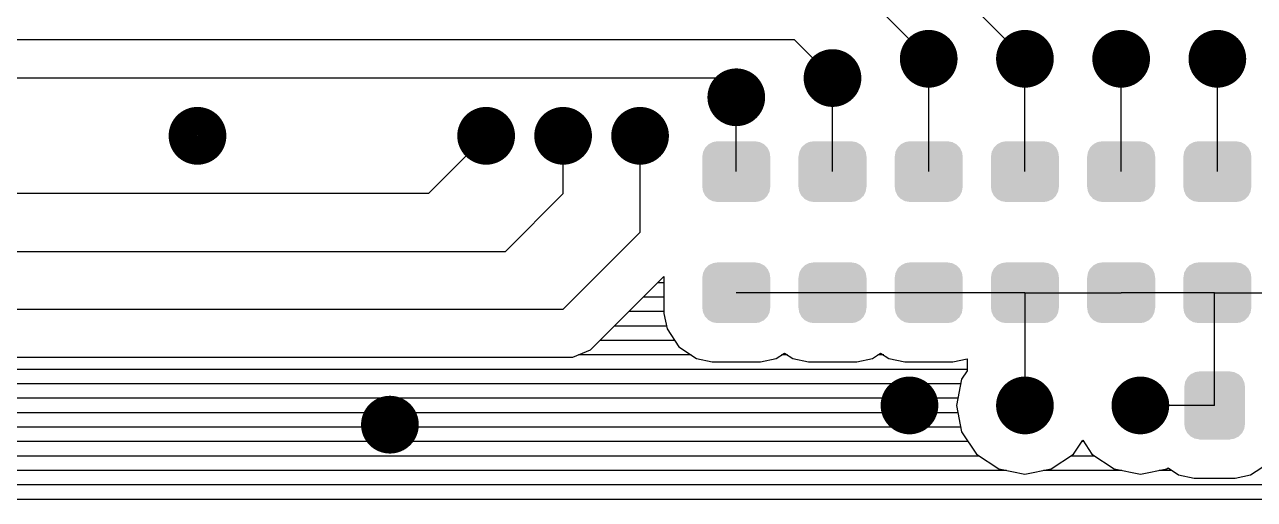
# Model space of a CAD drawing. Extents: x 295 to 953, y 10 to 290.
# Drawn here: x 762.16 to 799.5, y 193.16 to 207.56 of the extents above; entities that cross this region are included whole.
import ezdxf

# ---------------------------------------------------------------- set-up
doc = ezdxf.new("R2010")
doc.units = 0
doc.header["$LTSCALE"] = 5
doc.header["$MEASUREMENT"] = 0
doc.layers.get('0').update_dxf_attribs({"linetype": 'CONTINUOUS', "lineweight": 25})
doc.layers.add('DV-PEI-A6_BOT', color=7, linetype='CONTINUOUS')

msp = doc.modelspace()

# ---------------------------------------------------------------- linework, layer by layer
at = {"const_width": 0.876}
for points in [[(790.05, 206.524, -1), (789.174, 206.524, -1)], [(792.971, 206.524, -1), (792.095, 206.524, -1)], [(795.892, 206.524, -1), (795.016, 206.524, -1)], [(798.813, 206.524, -1), (797.937, 206.524, -1)], [(787.129, 205.94, -1), (786.253, 205.94, -1)], [(784.208, 205.356, -1), (783.332, 205.356, -1)], [(767.851, 204.187, -1), (766.974, 204.187, -1)], [(776.614, 204.187, -1), (775.737, 204.187, -1)], [(778.95, 204.187, -1), (778.074, 204.187, -1)], [(781.287, 204.187, -1), (780.411, 204.187, -1)], [(789.466, 196.008, -1), (788.59, 196.008, -1)], [(792.971, 196.008, -1), (792.095, 196.008, -1)], [(796.476, 196.008, -1), (795.6, 196.008, -1)], [(773.693, 195.424, -1), (772.816, 195.424, -1)]]:
    msp.add_lwpolyline(points, format="xyb", close=True, dxfattribs=at)
for points in [[(784.708, 203.836), (784.619, 203.928), (782.83, 203.836), (782.925, 203.928)], [(784.619, 203.928), (784.601, 203.937), (782.925, 203.928), (782.934, 203.937)], [(784.601, 203.937), (784.489, 203.997), (782.934, 203.937), (783.056, 203.997)], [(784.489, 203.997), (784.462, 204.001), (783.056, 203.997), (783.065, 204.001)], [(784.462, 204.001), (784.346, 204.021), (783.065, 204.001), (783.195, 204.021)], [(787.629, 203.836), (787.54, 203.928), (785.751, 203.836), (785.846, 203.928)], [(787.54, 203.928), (787.522, 203.937), (785.846, 203.928), (785.855, 203.937)], [(787.522, 203.937), (787.41, 203.997), (785.855, 203.937), (785.977, 203.997)], [(787.41, 203.997), (787.383, 204.001), (785.977, 203.997), (785.986, 204.001)], [(787.383, 204.001), (787.267, 204.021), (785.986, 204.001), (786.116, 204.021)], [(790.55, 203.836), (790.461, 203.928), (788.672, 203.836), (788.767, 203.928)], [(790.461, 203.928), (790.443, 203.937), (788.767, 203.928), (788.776, 203.937)], [(790.443, 203.937), (790.331, 203.997), (788.776, 203.937), (788.898, 203.997)], [(790.331, 203.997), (790.304, 204.001), (788.898, 203.997), (788.907, 204.001)], [(790.304, 204.001), (790.188, 204.021), (788.907, 204.001), (789.037, 204.021)], [(793.471, 203.836), (793.382, 203.928), (791.593, 203.836), (791.688, 203.928)], [(793.382, 203.928), (793.364, 203.937), (791.688, 203.928), (791.697, 203.937)], [(793.364, 203.937), (793.252, 203.997), (791.697, 203.937), (791.819, 203.997)], [(793.252, 203.997), (793.225, 204.001), (791.819, 203.997), (791.828, 204.001)], [(793.225, 204.001), (793.109, 204.021), (791.828, 204.001), (791.958, 204.021)], [(796.392, 203.836), (796.303, 203.928), (794.514, 203.836), (794.609, 203.928)], [(796.303, 203.928), (796.285, 203.937), (794.609, 203.928), (794.618, 203.937)], [(796.285, 203.937), (796.173, 203.997), (794.618, 203.937), (794.74, 203.997)], [(796.173, 203.997), (796.146, 204.001), (794.74, 203.997), (794.749, 204.001)], [(796.146, 204.001), (796.03, 204.021), (794.749, 204.001), (794.879, 204.021)], [(799.313, 203.836), (799.224, 203.928), (797.435, 203.836), (797.53, 203.928)], [(799.224, 203.928), (799.206, 203.937), (797.53, 203.928), (797.539, 203.937)], [(799.206, 203.937), (799.094, 203.997), (797.539, 203.937), (797.661, 203.997)], [(799.094, 203.997), (799.067, 204.001), (797.661, 203.997), (797.67, 204.001)], [(799.067, 204.001), (798.951, 204.021), (797.67, 204.001), (797.8, 204.021)], [(784.804, 202.639), (784.804, 203.562), (782.736, 202.639), (782.736, 203.562)], [(784.801, 203.562), (784.783, 203.692), (782.739, 203.562), (782.76, 203.692)], [(784.783, 203.692), (784.776, 203.706), (782.76, 203.692), (782.762, 203.706)], [(784.776, 203.706), (784.72, 203.823), (782.762, 203.706), (782.823, 203.823)], [(784.72, 203.823), (784.708, 203.836), (782.823, 203.823), (782.83, 203.836)], [(787.725, 202.639), (787.725, 203.562), (785.657, 202.639), (785.657, 203.562)], [(787.722, 203.562), (787.704, 203.692), (785.66, 203.562), (785.681, 203.692)], [(787.704, 203.692), (787.697, 203.706), (785.681, 203.692), (785.683, 203.706)], [(787.697, 203.706), (787.641, 203.823), (785.683, 203.706), (785.744, 203.823)], [(787.641, 203.823), (787.629, 203.836), (785.744, 203.823), (785.751, 203.836)], [(790.646, 202.639), (790.646, 203.562), (788.578, 202.639), (788.578, 203.562)], [(790.643, 203.562), (790.625, 203.692), (788.581, 203.562), (788.602, 203.692)], [(790.625, 203.692), (790.618, 203.706), (788.602, 203.692), (788.604, 203.706)], [(790.618, 203.706), (790.562, 203.823), (788.604, 203.706), (788.665, 203.823)], [(790.562, 203.823), (790.55, 203.836), (788.665, 203.823), (788.672, 203.836)], [(793.567, 202.639), (793.567, 203.562), (791.499, 202.639), (791.499, 203.562)], [(793.564, 203.562), (793.546, 203.692), (791.502, 203.562), (791.523, 203.692)], [(793.546, 203.692), (793.539, 203.706), (791.523, 203.692), (791.525, 203.706)], [(793.539, 203.706), (793.483, 203.823), (791.525, 203.706), (791.586, 203.823)], [(793.483, 203.823), (793.471, 203.836), (791.586, 203.823), (791.593, 203.836)], [(796.488, 202.639), (796.488, 203.562), (794.42, 202.639), (794.42, 203.562)], [(796.485, 203.562), (796.467, 203.692), (794.423, 203.562), (794.444, 203.692)], [(796.467, 203.692), (796.46, 203.706), (794.444, 203.692), (794.446, 203.706)], [(796.46, 203.706), (796.404, 203.823), (794.446, 203.706), (794.507, 203.823)], [(796.404, 203.823), (796.392, 203.836), (794.507, 203.823), (794.514, 203.836)], [(799.409, 202.639), (799.409, 203.562), (797.341, 202.639), (797.341, 203.562)], [(799.406, 203.562), (799.388, 203.692), (797.344, 203.562), (797.365, 203.692)], [(799.388, 203.692), (799.381, 203.706), (797.365, 203.692), (797.367, 203.706)], [(799.381, 203.706), (799.325, 203.823), (797.367, 203.706), (797.428, 203.823)], [(799.325, 203.823), (799.313, 203.836), (797.428, 203.823), (797.435, 203.836)], [(784.78, 202.51), (784.801, 202.639), (782.758, 202.51), (782.739, 202.639)], [(784.778, 202.495), (784.78, 202.51), (782.765, 202.495), (782.758, 202.51)], [(784.717, 202.378), (784.778, 202.495), (782.821, 202.378), (782.765, 202.495)], [(784.711, 202.366), (784.717, 202.378), (782.833, 202.366), (782.821, 202.378)], [(784.615, 202.273), (784.711, 202.366), (782.922, 202.273), (782.833, 202.366)], [(787.701, 202.51), (787.722, 202.639), (785.679, 202.51), (785.66, 202.639)], [(787.699, 202.495), (787.701, 202.51), (785.686, 202.495), (785.679, 202.51)], [(787.638, 202.378), (787.699, 202.495), (785.742, 202.378), (785.686, 202.495)], [(787.632, 202.366), (787.638, 202.378), (785.754, 202.366), (785.742, 202.378)], [(787.536, 202.273), (787.632, 202.366), (785.843, 202.273), (785.754, 202.366)], [(790.622, 202.51), (790.643, 202.639), (788.6, 202.51), (788.581, 202.639)], [(790.62, 202.495), (790.622, 202.51), (788.607, 202.495), (788.6, 202.51)], [(790.559, 202.378), (790.62, 202.495), (788.663, 202.378), (788.607, 202.495)], [(790.553, 202.366), (790.559, 202.378), (788.675, 202.366), (788.663, 202.378)], [(790.457, 202.273), (790.553, 202.366), (788.764, 202.273), (788.675, 202.366)], [(793.543, 202.51), (793.564, 202.639), (791.521, 202.51), (791.502, 202.639)], [(793.541, 202.495), (793.543, 202.51), (791.528, 202.495), (791.521, 202.51)], [(793.48, 202.378), (793.541, 202.495), (791.584, 202.378), (791.528, 202.495)], [(793.474, 202.366), (793.48, 202.378), (791.596, 202.366), (791.584, 202.378)], [(793.378, 202.273), (793.474, 202.366), (791.685, 202.273), (791.596, 202.366)], [(796.464, 202.51), (796.485, 202.639), (794.442, 202.51), (794.423, 202.639)], [(796.462, 202.495), (796.464, 202.51), (794.449, 202.495), (794.442, 202.51)], [(796.401, 202.378), (796.462, 202.495), (794.505, 202.378), (794.449, 202.495)], [(796.395, 202.366), (796.401, 202.378), (794.517, 202.366), (794.505, 202.378)], [(796.299, 202.273), (796.395, 202.366), (794.606, 202.273), (794.517, 202.366)], [(799.385, 202.51), (799.406, 202.639), (797.363, 202.51), (797.344, 202.639)], [(799.383, 202.495), (799.385, 202.51), (797.37, 202.495), (797.363, 202.51)], [(799.322, 202.378), (799.383, 202.495), (797.426, 202.378), (797.37, 202.495)], [(799.316, 202.366), (799.322, 202.378), (797.438, 202.366), (797.426, 202.378)], [(799.22, 202.273), (799.316, 202.366), (797.527, 202.273), (797.438, 202.366)], [(784.606, 202.264), (784.615, 202.273), (782.939, 202.264), (782.922, 202.273)], [(784.484, 202.205), (784.606, 202.264), (783.051, 202.205), (782.939, 202.264)], [(784.475, 202.2), (784.484, 202.205), (783.079, 202.2), (783.051, 202.205)], [(784.346, 202.18), (784.475, 202.2), (783.195, 202.18), (783.079, 202.2)], [(787.527, 202.264), (787.536, 202.273), (785.86, 202.264), (785.843, 202.273)], [(787.405, 202.205), (787.527, 202.264), (785.972, 202.205), (785.86, 202.264)], [(787.396, 202.2), (787.405, 202.205), (786, 202.2), (785.972, 202.205)], [(787.267, 202.18), (787.396, 202.2), (786.116, 202.18), (786, 202.2)], [(790.448, 202.264), (790.457, 202.273), (788.781, 202.264), (788.764, 202.273)], [(790.326, 202.205), (790.448, 202.264), (788.893, 202.205), (788.781, 202.264)], [(790.317, 202.2), (790.326, 202.205), (788.921, 202.2), (788.893, 202.205)], [(790.188, 202.18), (790.317, 202.2), (789.037, 202.18), (788.921, 202.2)], [(793.369, 202.264), (793.378, 202.273), (791.702, 202.264), (791.685, 202.273)], [(793.247, 202.205), (793.369, 202.264), (791.814, 202.205), (791.702, 202.264)], [(793.238, 202.2), (793.247, 202.205), (791.842, 202.2), (791.814, 202.205)], [(793.109, 202.18), (793.238, 202.2), (791.958, 202.18), (791.842, 202.2)], [(796.29, 202.264), (796.299, 202.273), (794.623, 202.264), (794.606, 202.273)], [(796.168, 202.205), (796.29, 202.264), (794.735, 202.205), (794.623, 202.264)], [(796.159, 202.2), (796.168, 202.205), (794.763, 202.2), (794.735, 202.205)], [(796.03, 202.18), (796.159, 202.2), (794.879, 202.18), (794.763, 202.2)], [(799.211, 202.264), (799.22, 202.273), (797.544, 202.264), (797.527, 202.273)], [(799.089, 202.205), (799.211, 202.264), (797.656, 202.205), (797.544, 202.264)], [(799.08, 202.2), (799.089, 202.205), (797.684, 202.2), (797.656, 202.205)], [(798.951, 202.18), (799.08, 202.2), (797.8, 202.18), (797.684, 202.2)], [(784.776, 200.032), (784.72, 200.149), (782.762, 200.032), (782.823, 200.149)], [(784.72, 200.149), (784.708, 200.161), (782.823, 200.149), (782.83, 200.161)], [(784.708, 200.161), (784.619, 200.254), (782.83, 200.161), (782.925, 200.254)], [(784.619, 200.254), (784.601, 200.263), (782.925, 200.254), (782.934, 200.263)], [(784.601, 200.263), (784.489, 200.322), (782.934, 200.263), (783.056, 200.322)], [(784.489, 200.322), (784.462, 200.327), (783.056, 200.322), (783.065, 200.327)], [(784.462, 200.327), (784.346, 200.346), (783.065, 200.327), (783.195, 200.346)], [(787.697, 200.032), (787.641, 200.149), (785.683, 200.032), (785.744, 200.149)], [(787.641, 200.149), (787.629, 200.161), (785.744, 200.149), (785.751, 200.161)], [(787.629, 200.161), (787.54, 200.254), (785.751, 200.161), (785.846, 200.254)], [(787.54, 200.254), (787.522, 200.263), (785.846, 200.254), (785.855, 200.263)], [(787.522, 200.263), (787.41, 200.322), (785.855, 200.263), (785.977, 200.322)], [(787.41, 200.322), (787.383, 200.327), (785.977, 200.322), (785.986, 200.327)], [(787.383, 200.327), (787.267, 200.346), (785.986, 200.327), (786.116, 200.346)], [(790.618, 200.032), (790.562, 200.149), (788.604, 200.032), (788.665, 200.149)], [(790.562, 200.149), (790.55, 200.161), (788.665, 200.149), (788.672, 200.161)], [(790.55, 200.161), (790.461, 200.254), (788.672, 200.161), (788.767, 200.254)], [(790.461, 200.254), (790.443, 200.263), (788.767, 200.254), (788.776, 200.263)], [(790.443, 200.263), (790.331, 200.322), (788.776, 200.263), (788.898, 200.322)], [(790.331, 200.322), (790.304, 200.327), (788.898, 200.322), (788.907, 200.327)], [(790.304, 200.327), (790.188, 200.346), (788.907, 200.327), (789.037, 200.346)], [(793.539, 200.032), (793.483, 200.149), (791.525, 200.032), (791.586, 200.149)], [(793.483, 200.149), (793.471, 200.161), (791.586, 200.149), (791.593, 200.161)], [(793.471, 200.161), (793.382, 200.254), (791.593, 200.161), (791.688, 200.254)], [(793.382, 200.254), (793.364, 200.263), (791.688, 200.254), (791.697, 200.263)], [(793.364, 200.263), (793.252, 200.322), (791.697, 200.263), (791.819, 200.322)], [(793.252, 200.322), (793.225, 200.327), (791.819, 200.322), (791.828, 200.327)], [(793.225, 200.327), (793.109, 200.346), (791.828, 200.327), (791.958, 200.346)], [(796.46, 200.032), (796.404, 200.149), (794.446, 200.032), (794.507, 200.149)], [(796.404, 200.149), (796.392, 200.161), (794.507, 200.149), (794.514, 200.161)], [(796.392, 200.161), (796.303, 200.254), (794.514, 200.161), (794.609, 200.254)], [(796.303, 200.254), (796.285, 200.263), (794.609, 200.254), (794.618, 200.263)], [(796.285, 200.263), (796.173, 200.322), (794.618, 200.263), (794.74, 200.322)], [(796.173, 200.322), (796.146, 200.327), (794.74, 200.322), (794.749, 200.327)], [(796.146, 200.327), (796.03, 200.346), (794.749, 200.327), (794.879, 200.346)], [(799.381, 200.032), (799.325, 200.149), (797.367, 200.032), (797.428, 200.149)], [(799.325, 200.149), (799.313, 200.161), (797.428, 200.149), (797.435, 200.161)], [(799.313, 200.161), (799.224, 200.254), (797.435, 200.161), (797.53, 200.254)], [(799.224, 200.254), (799.206, 200.263), (797.53, 200.254), (797.539, 200.263)], [(799.206, 200.263), (799.094, 200.322), (797.539, 200.263), (797.661, 200.322)], [(799.094, 200.322), (799.067, 200.327), (797.661, 200.322), (797.67, 200.327)], [(799.067, 200.327), (798.951, 200.346), (797.67, 200.327), (797.8, 200.346)], [(784.804, 198.964), (784.804, 199.887), (782.736, 198.964), (782.736, 199.887)], [(784.801, 199.887), (784.783, 200.017), (782.739, 199.887), (782.76, 200.017)], [(784.783, 200.017), (784.776, 200.032), (782.76, 200.017), (782.762, 200.032)], [(787.725, 198.964), (787.725, 199.887), (785.657, 198.964), (785.657, 199.887)], [(787.722, 199.887), (787.704, 200.017), (785.66, 199.887), (785.681, 200.017)], [(787.704, 200.017), (787.697, 200.032), (785.681, 200.017), (785.683, 200.032)], [(790.646, 198.964), (790.646, 199.887), (788.578, 198.964), (788.578, 199.887)], [(790.643, 199.887), (790.625, 200.017), (788.581, 199.887), (788.602, 200.017)], [(790.625, 200.017), (790.618, 200.032), (788.602, 200.017), (788.604, 200.032)], [(793.567, 198.964), (793.567, 199.887), (791.499, 198.964), (791.499, 199.887)], [(793.564, 199.887), (793.546, 200.017), (791.502, 199.887), (791.523, 200.017)], [(793.546, 200.017), (793.539, 200.032), (791.523, 200.017), (791.525, 200.032)], [(796.488, 198.964), (796.488, 199.887), (794.42, 198.964), (794.42, 199.887)], [(796.485, 199.887), (796.467, 200.017), (794.423, 199.887), (794.444, 200.017)], [(796.467, 200.017), (796.46, 200.032), (794.444, 200.017), (794.446, 200.032)], [(799.409, 198.964), (799.409, 199.887), (797.341, 198.964), (797.341, 199.887)], [(799.406, 199.887), (799.388, 200.017), (797.344, 199.887), (797.365, 200.017)], [(799.388, 200.017), (799.381, 200.032), (797.365, 200.017), (797.367, 200.032)], [(784.78, 198.835), (784.801, 198.964), (782.758, 198.835), (782.739, 198.964)], [(784.778, 198.82), (784.78, 198.835), (782.765, 198.82), (782.758, 198.835)], [(784.717, 198.703), (784.778, 198.82), (782.821, 198.703), (782.765, 198.82)], [(784.711, 198.691), (784.717, 198.703), (782.833, 198.691), (782.821, 198.703)], [(784.615, 198.598), (784.711, 198.691), (782.922, 198.598), (782.833, 198.691)], [(787.701, 198.835), (787.722, 198.964), (785.679, 198.835), (785.66, 198.964)], [(787.699, 198.82), (787.701, 198.835), (785.686, 198.82), (785.679, 198.835)], [(787.638, 198.703), (787.699, 198.82), (785.742, 198.703), (785.686, 198.82)], [(787.632, 198.691), (787.638, 198.703), (785.754, 198.691), (785.742, 198.703)], [(787.536, 198.598), (787.632, 198.691), (785.843, 198.598), (785.754, 198.691)], [(790.622, 198.835), (790.643, 198.964), (788.6, 198.835), (788.581, 198.964)], [(790.62, 198.82), (790.622, 198.835), (788.607, 198.82), (788.6, 198.835)], [(790.559, 198.703), (790.62, 198.82), (788.663, 198.703), (788.607, 198.82)], [(790.553, 198.691), (790.559, 198.703), (788.675, 198.691), (788.663, 198.703)], [(790.457, 198.598), (790.553, 198.691), (788.764, 198.598), (788.675, 198.691)], [(793.543, 198.835), (793.564, 198.964), (791.521, 198.835), (791.502, 198.964)], [(793.541, 198.82), (793.543, 198.835), (791.528, 198.82), (791.521, 198.835)], [(793.48, 198.703), (793.541, 198.82), (791.584, 198.703), (791.528, 198.82)], [(793.474, 198.691), (793.48, 198.703), (791.596, 198.691), (791.584, 198.703)], [(793.378, 198.598), (793.474, 198.691), (791.685, 198.598), (791.596, 198.691)], [(796.464, 198.835), (796.485, 198.964), (794.442, 198.835), (794.423, 198.964)], [(796.462, 198.82), (796.464, 198.835), (794.449, 198.82), (794.442, 198.835)], [(796.401, 198.703), (796.462, 198.82), (794.505, 198.703), (794.449, 198.82)], [(796.395, 198.691), (796.401, 198.703), (794.517, 198.691), (794.505, 198.703)], [(796.299, 198.598), (796.395, 198.691), (794.606, 198.598), (794.517, 198.691)], [(799.385, 198.835), (799.406, 198.964), (797.363, 198.835), (797.344, 198.964)], [(799.383, 198.82), (799.385, 198.835), (797.37, 198.82), (797.363, 198.835)], [(799.322, 198.703), (799.383, 198.82), (797.426, 198.703), (797.37, 198.82)], [(799.316, 198.691), (799.322, 198.703), (797.438, 198.691), (797.426, 198.703)], [(799.22, 198.598), (799.316, 198.691), (797.527, 198.598), (797.438, 198.691)], [(784.606, 198.589), (784.615, 198.598), (782.939, 198.589), (782.922, 198.598)], [(784.484, 198.53), (784.606, 198.589), (783.051, 198.53), (782.939, 198.589)], [(784.475, 198.525), (784.484, 198.53), (783.079, 198.525), (783.051, 198.53)], [(784.346, 198.506), (784.475, 198.525), (783.195, 198.506), (783.079, 198.525)], [(787.527, 198.589), (787.536, 198.598), (785.86, 198.589), (785.843, 198.598)], [(787.405, 198.53), (787.527, 198.589), (785.972, 198.53), (785.86, 198.589)], [(787.396, 198.525), (787.405, 198.53), (786, 198.525), (785.972, 198.53)], [(787.267, 198.506), (787.396, 198.525), (786.116, 198.506), (786, 198.525)], [(790.448, 198.589), (790.457, 198.598), (788.781, 198.589), (788.764, 198.598)], [(790.326, 198.53), (790.448, 198.589), (788.893, 198.53), (788.781, 198.589)], [(790.317, 198.525), (790.326, 198.53), (788.921, 198.525), (788.893, 198.53)], [(790.188, 198.506), (790.317, 198.525), (789.037, 198.506), (788.921, 198.525)], [(793.369, 198.589), (793.378, 198.598), (791.702, 198.589), (791.685, 198.598)], [(793.247, 198.53), (793.369, 198.589), (791.814, 198.53), (791.702, 198.589)], [(793.238, 198.525), (793.247, 198.53), (791.842, 198.525), (791.814, 198.53)], [(793.109, 198.506), (793.238, 198.525), (791.958, 198.506), (791.842, 198.525)], [(796.29, 198.589), (796.299, 198.598), (794.623, 198.589), (794.606, 198.598)], [(796.168, 198.53), (796.29, 198.589), (794.735, 198.53), (794.623, 198.589)], [(796.159, 198.525), (796.168, 198.53), (794.763, 198.525), (794.735, 198.53)], [(796.03, 198.506), (796.159, 198.525), (794.879, 198.506), (794.763, 198.525)], [(799.211, 198.589), (799.22, 198.598), (797.544, 198.589), (797.527, 198.598)], [(799.089, 198.53), (799.211, 198.589), (797.656, 198.53), (797.544, 198.589)], [(799.08, 198.525), (799.089, 198.53), (797.684, 198.525), (797.656, 198.53)], [(798.951, 198.506), (799.08, 198.525), (797.8, 198.506), (797.684, 198.525)], [(799.186, 196.728), (799.13, 196.843), (797.398, 196.728), (797.459, 196.843)], [(799.13, 196.843), (799.117, 196.857), (797.459, 196.843), (797.466, 196.857)], [(799.117, 196.857), (799.028, 196.948), (797.466, 196.857), (797.562, 196.948)], [(799.028, 196.948), (799.01, 196.958), (797.562, 196.948), (797.571, 196.958)], [(799.01, 196.958), (798.899, 197.015), (797.571, 196.958), (797.693, 197.015)], [(798.899, 197.015), (798.869, 197.02), (797.693, 197.015), (797.703, 197.02)], [(798.869, 197.02), (798.755, 197.039), (797.703, 197.02), (797.832, 197.039)], [(798.755, 197.039), (798.755, 197.042), (797.832, 197.039), (797.832, 197.042)], [(799.213, 196.584), (799.194, 196.712), (797.373, 196.584), (797.395, 196.712)], [(799.213, 196.581), (799.213, 196.584), (797.373, 196.581), (797.373, 196.584)], [(799.213, 195.436), (799.213, 196.581), (797.373, 195.436), (797.373, 196.581)], [(799.194, 196.712), (799.186, 196.728), (797.395, 196.712), (797.398, 196.728)], [(799.213, 195.433), (799.213, 195.436), (797.373, 195.433), (797.373, 195.436)], [(799.192, 195.305), (799.213, 195.433), (797.393, 195.305), (797.373, 195.433)], [(799.189, 195.289), (799.192, 195.305), (797.4, 195.289), (797.393, 195.305)], [(799.128, 195.173), (799.189, 195.289), (797.456, 195.173), (797.4, 195.289)], [(799.121, 195.16), (799.128, 195.173), (797.469, 195.16), (797.456, 195.173)], [(799.025, 195.069), (799.121, 195.16), (797.558, 195.069), (797.469, 195.16)], [(799.015, 195.059), (799.025, 195.069), (797.576, 195.059), (797.558, 195.069)], [(798.894, 195.001), (799.015, 195.059), (797.688, 195.001), (797.576, 195.059)], [(798.883, 194.997), (798.894, 195.001), (797.718, 194.997), (797.688, 195.001)], [(798.755, 194.978), (798.883, 194.997), (797.832, 194.978), (797.718, 194.997)], [(798.755, 194.974), (798.755, 194.978), (797.832, 194.974), (797.832, 194.978)]]:
    msp.add_solid(points)
at = {"layer": 'DV-PEI-A6_BOT'}
for p, q in [((789.612, 209.445), (792.533, 206.524)), ((789.612, 206.524), (787.86, 208.277)), ((758.65, 207.108), (785.523, 207.108)), ((785.523, 207.108), (786.691, 205.94)), ((789.612, 203.101), (789.612, 206.524)), ((792.533, 203.101), (792.533, 206.524)), ((795.454, 203.101), (795.454, 206.524)), ((798.375, 203.101), (798.375, 206.524)), ((783.186, 205.94), (759.234, 205.94)), ((783.77, 205.356), (783.186, 205.94)), ((786.691, 203.101), (786.691, 205.94)), ((783.77, 203.101), (783.77, 205.356)), ((776.176, 204.187), (774.423, 202.435)), ((778.512, 202.435), (778.512, 204.187)), ((780.849, 201.266), (780.849, 204.187)), ((774.423, 202.435), (757.481, 202.435)), ((776.76, 200.682), (778.512, 202.435)), ((778.512, 198.929), (780.849, 201.266)), ((755.729, 200.682), (776.76, 200.682)), ((779.751, 198.1), (781.568, 199.917)), ((781.568, 199.917), (781.568, 198.801)), ((781.568, 199.73), (781.381, 199.73)), ((786.691, 199.426), (783.77, 199.426)), ((789.612, 199.426), (786.691, 199.426)), ((792.533, 199.426), (789.612, 199.426)), ((792.533, 199.426), (795.454, 199.426)), ((792.533, 199.426), (792.533, 196.008)), ((798.293, 199.426), (795.454, 199.426)), ((798.293, 196.008), (798.293, 199.426)), ((798.293, 199.426), (798.375, 199.426)), ((798.375, 199.426), (801.296, 199.426)), ((781.568, 199.292), (780.943, 199.292)), ((753.976, 198.929), (778.512, 198.929)), ((781.568, 198.853), (780.504, 198.853)), ((781.568, 198.801), (781.667, 198.328)), ((781.649, 198.415), (780.066, 198.415)), ((781.667, 198.328), (782.023, 197.79)), ((779.342, 197.691), (779.751, 198.1)), ((781.901, 197.977), (779.628, 197.977)), ((778.804, 197.469), (779.342, 197.691)), ((782.403, 197.539), (778.98, 197.539)), ((782.023, 197.79), (782.561, 197.428)), ((784.985, 197.428), (785.231, 197.597)), ((785.324, 197.539), (785.143, 197.539)), ((785.231, 197.597), (785.482, 197.428)), ((787.906, 197.428), (788.152, 197.597)), ((788.245, 197.539), (788.064, 197.539)), ((788.152, 197.597), (788.403, 197.428)), ((755.46, 197.469), (778.804, 197.469)), ((782.561, 197.428), (783.04, 197.335)), ((783.04, 197.335), (784.506, 197.335)), ((784.506, 197.335), (784.985, 197.428)), ((785.482, 197.428), (785.961, 197.335)), ((785.961, 197.335), (787.427, 197.335)), ((787.427, 197.335), (787.906, 197.428)), ((788.403, 197.428), (788.882, 197.335)), ((788.882, 197.335), (790.348, 197.335)), ((790.348, 197.335), (790.781, 197.422)), ((790.781, 197.422), (790.781, 197.06)), ((790.781, 197.101), (754.922, 197.101)), ((790.611, 196.803), (790.453, 196.008)), ((790.781, 197.06), (790.611, 196.803)), ((790.582, 196.663), (752.223, 196.663)), ((790.494, 196.225), (740.977, 196.225)), ((790.494, 195.786), (740.977, 195.786)), ((790.453, 196.008), (790.611, 195.208)), ((798.293, 196.008), (796.038, 196.008)), ((790.582, 195.348), (741.135, 195.348)), ((790.81, 194.91), (757.668, 194.91)), ((790.611, 195.208), (791.061, 194.53)), ((794.011, 194.53), (794.286, 194.951)), ((794.315, 194.91), (794.262, 194.91)), ((794.286, 194.951), (794.566, 194.53)), ((791.061, 194.53), (791.739, 194.081)), ((793.333, 194.081), (794.011, 194.53)), ((794.566, 194.53), (795.244, 194.081)), ((791.154, 194.472), (758.281, 194.472)), ((794.66, 194.472), (793.918, 194.472)), ((799.386, 193.899), (799.923, 194.256)), ((791.972, 194.034), (758.574, 194.034)), ((791.739, 194.081), (792.533, 193.923)), ((792.533, 193.923), (793.333, 194.081)), ((795.477, 194.034), (793.1, 194.034)), ((795.244, 194.081), (796.038, 193.923)), ((796.038, 193.923), (796.839, 194.081)), ((796.991, 194.034), (796.605, 194.034)), ((796.839, 194.081), (796.88, 194.11)), ((796.88, 194.11), (797.195, 193.899)), ((797.195, 193.899), (797.668, 193.8)), ((797.668, 193.8), (798.913, 193.8)), ((798.913, 193.8), (799.386, 193.899)), ((803.832, 193.596), (758.778, 193.596)), ((803.393, 193.158), (758.86, 193.158))]:
    msp.add_line(p, q, dxfattribs=at)

doc.saveas('drawing.dxf')
